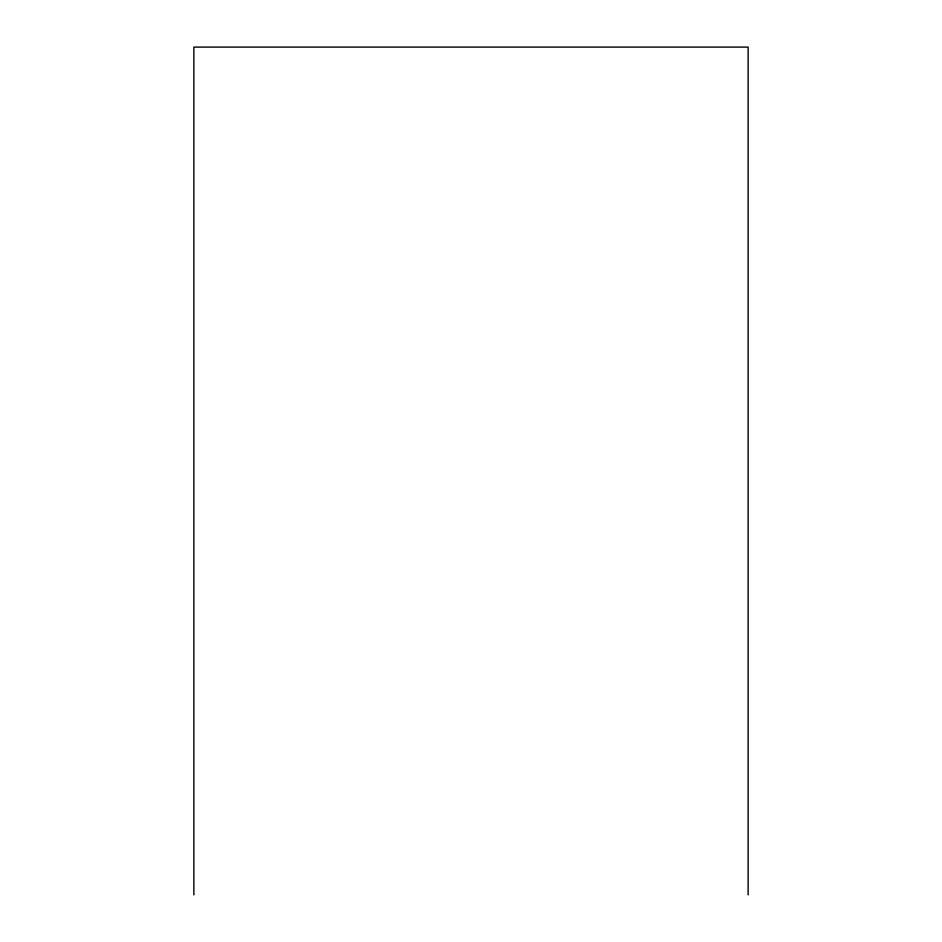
<?xml version="1.0" encoding="UTF-8"?>
<svg xmlns="http://www.w3.org/2000/svg" width="942" height="942" viewBox="0 0 942 942"><rect width="100%" height="100%" fill="white"/><g stroke="black" fill="none" stroke-linecap="round" stroke-linejoin="round"><path stroke-width="1.41" d="M748.136 894.9L748.136 47.1L193.864 47.1L193.864 894.9"/></g></svg>
